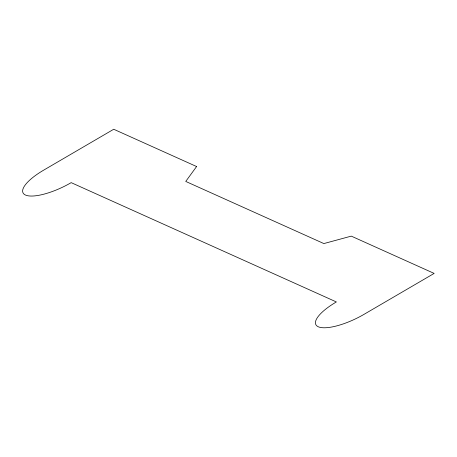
<?xml version="1.0" encoding="UTF-8"?>
<svg xmlns="http://www.w3.org/2000/svg" width="457" height="457" viewBox="0 0 457 457"><rect width="100%" height="100%" fill="white"/><g stroke="black" fill="none" stroke-linecap="round" stroke-linejoin="round"><path stroke-width="0.69" d="M196.59 166.537L185.742 181.435L323.859 243.57L351.279 236.126L434.15 273.412L363.995 314.365A38.08 11.956 -25.5 0 1 318.289 326.772A38.08 11.956 -25.5 0 1 336.369 301.94L71.183 182.64A38.08 11.956 -25.5 0 1 25.483 195.042A38.08 11.956 -25.5 0 1 43.564 170.215L113.719 129.257L196.59 166.537"/></g></svg>
